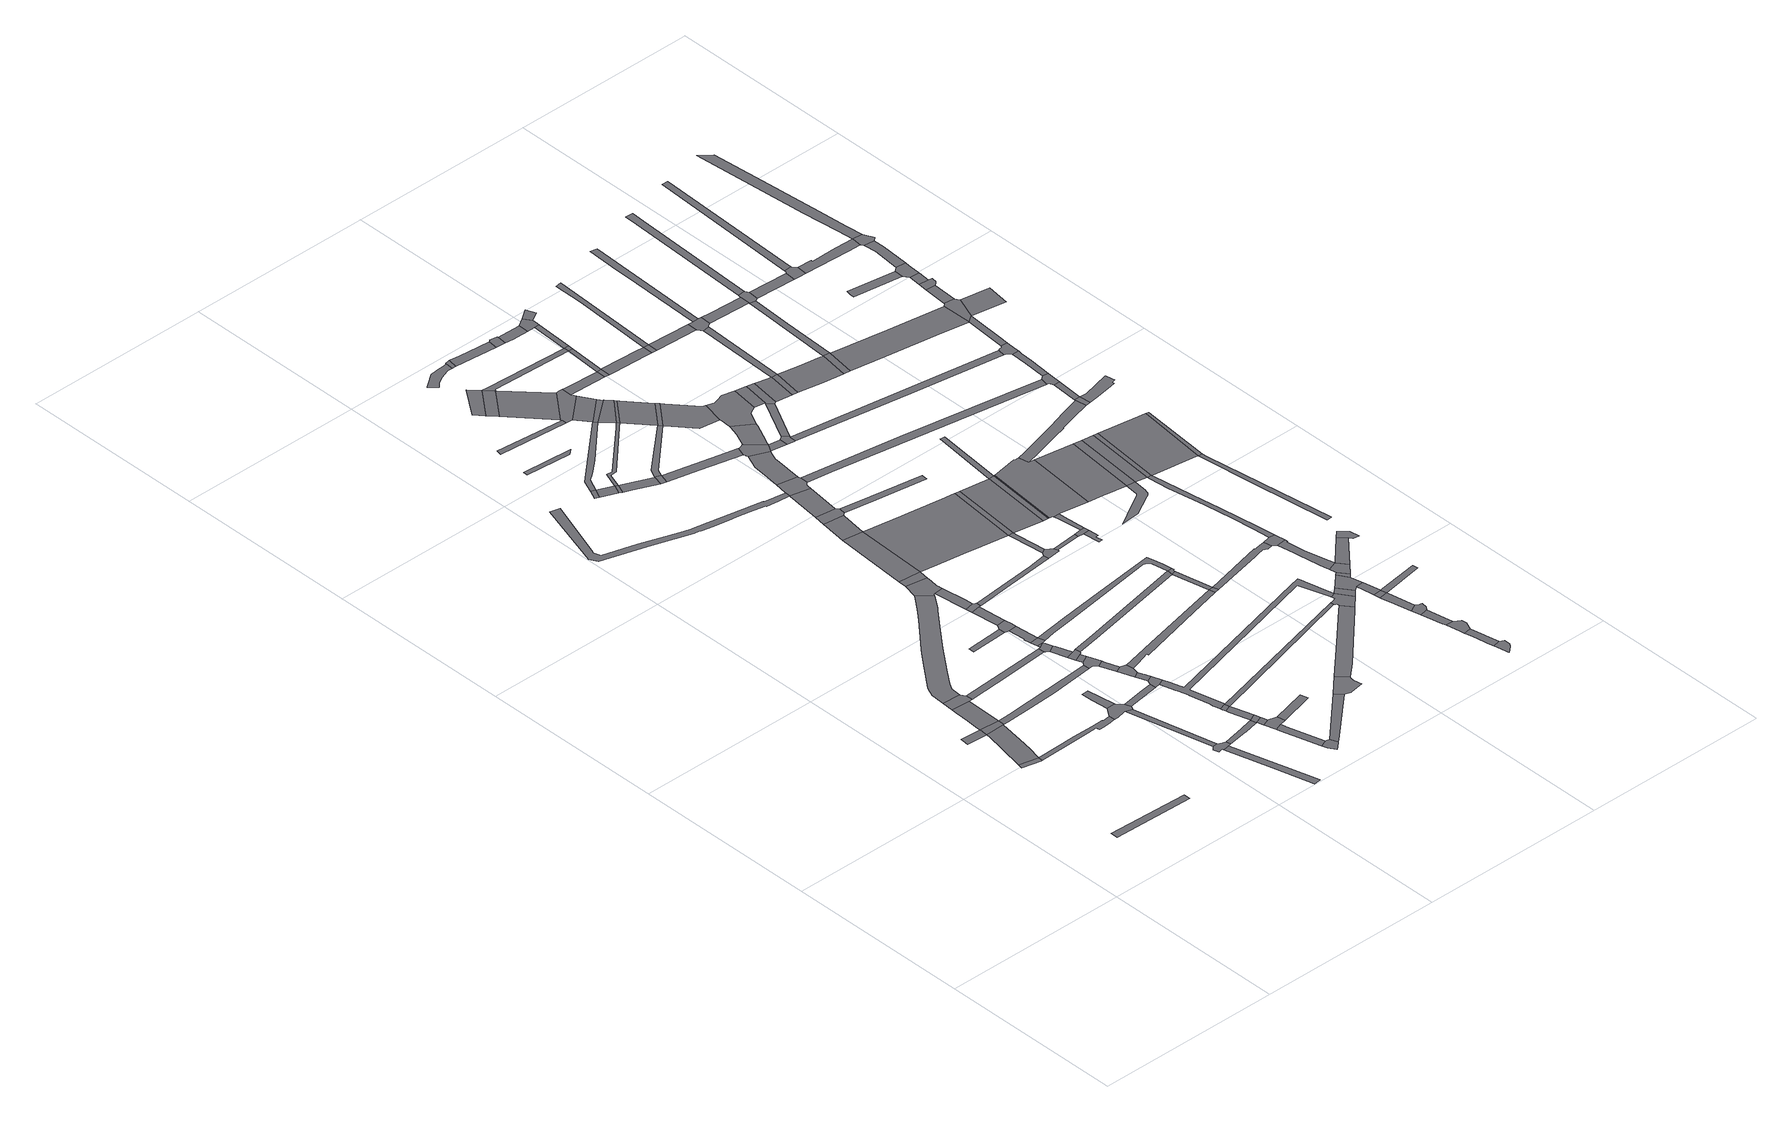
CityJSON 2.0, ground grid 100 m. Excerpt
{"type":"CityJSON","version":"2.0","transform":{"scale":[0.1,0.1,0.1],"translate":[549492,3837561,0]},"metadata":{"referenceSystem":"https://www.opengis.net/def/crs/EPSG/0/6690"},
"CityObjects":{
"road1":{"type":"Road","attributes":{"RoadStructureAttribute.sectionType":"1"},"geometry":[{"type":"MultiSurface","lod":"1","boundaries":[[[0,1,2,3,4]]]}]},
"road2":{"type":"Road","geometry":[{"type":"MultiSurface","lod":"1","boundaries":[[[5,6,7,8,9]]]}]},
"road3":{"type":"Road","attributes":{"RoadStructureAttribute.sectionType":"1"},"geometry":[{"type":"MultiSurface","lod":"1","boundaries":[[[10,11,12,13,14,15]]]}]},
"road4":{"type":"Road","attributes":{"RoadStructureAttribute.sectionType":"1"},"geometry":[{"type":"MultiSurface","lod":"1","boundaries":[[[16,17,18,19,14,20,21,22,23,5,9]]]}]},
"road5":{"type":"Road","geometry":[{"type":"MultiSurface","lod":"1","boundaries":[[[15,14,19,24,25]]]}]},
"road6":{"type":"Road","attributes":{"RoadStructureAttribute.sectionType":"1"},"geometry":[{"type":"MultiSurface","lod":"1","boundaries":[[[26,27,28,29,15,25,30]]]}]},
"road7":{"type":"Road","geometry":[{"type":"MultiSurface","lod":"1","boundaries":[[[31,26,30,32,33,34,35]]]}]},
"road8":{"type":"Road","attributes":{"RoadStructureAttribute.sectionType":"1"},"geometry":[{"type":"MultiSurface","lod":"1","boundaries":[[[36,37,38,39,40,41,9,8,42,43,44,45,46,47,48,49,50]]]}]},
"road9":{"type":"Road","attributes":{"RoadStructureAttribute.sectionType":"1"},"geometry":[{"type":"MultiSurface","lod":"1","boundaries":[[[51,52,53,54,25,24,55,56,57,58,59]]]}]},
"road10":{"type":"Road","attributes":{"RoadStructureAttribute.sectionType":"1"},"geometry":[{"type":"MultiSurface","lod":"1","boundaries":[[[60,34,33,61,62]]]}]},
"road11":{"type":"Road","attributes":{"RoadStructureAttribute.sectionType":"1"},"geometry":[{"type":"MultiSurface","lod":"1","boundaries":[[[63,64,65,66,67,68,69,70,71]]]}]},
"road12":{"type":"Road","geometry":[{"type":"MultiSurface","lod":"1","boundaries":[[[72,73,74,75,76,77,78,79,80,68,67,81,82]]]}]},
"road13":{"type":"Road","attributes":{"RoadStructureAttribute.sectionType":"1"},"geometry":[{"type":"MultiSurface","lod":"1","boundaries":[[[83,84,85,86,87,88,89,90,91,92,31,35,93,94,95,96,97,98,99,100]]]}]},
"road14":{"type":"Road","geometry":[{"type":"MultiSurface","lod":"1","boundaries":[[[101,102,36,50,103,104,105,106,107,108,109,110,111,112]]]}]},
"road15":{"type":"Road","attributes":{"RoadStructureAttribute.sectionType":"1"},"geometry":[{"type":"MultiSurface","lod":"1","boundaries":[[[105,113,75,74,106]]]}]},
"road16":{"type":"Road","geometry":[{"type":"MultiSurface","lod":"1","boundaries":[[[114,115,116,117,118,119,101,112]]]}]},
"road17":{"type":"Road","attributes":{"RoadStructureAttribute.sectionType":"1"},"geometry":[{"type":"MultiSurface","lod":"1","boundaries":[[[120,121,122,82,81,123,124,125,126,127]]]}]},
"road18":{"type":"Road","attributes":{"RoadStructureAttribute.sectionType":"1"},"geometry":[{"type":"MultiSurface","lod":"1","boundaries":[[[128,129,130,131,110,109,132,133]]]}]},
"road19":{"type":"Road","geometry":[{"type":"MultiSurface","lod":"1","boundaries":[[[134,135,136,137,138]]]}]},
"road20":{"type":"Road","geometry":[{"type":"MultiSurface","lod":"1","boundaries":[[[139,140,141,142]]]}]},
"road21":{"type":"Road","geometry":[{"type":"MultiSurface","lod":"1","boundaries":[[[143,144,145,146,60,62,147,148,149]]]}]},
"road22":{"type":"Road","attributes":{"RoadStructureAttribute.sectionType":"1"},"geometry":[{"type":"MultiSurface","lod":"1","boundaries":[[[145,150,146]]]}]},
"road23":{"type":"Road","attributes":{"RoadStructureAttribute.sectionType":"1"},"geometry":[{"type":"MultiSurface","lod":"1","boundaries":[[[151,152,153,154,155,156,157,158]]]}]},
"road24":{"type":"Road","geometry":[{"type":"MultiSurface","lod":"1","boundaries":[[[159,160,51,59,161,162,163,164]]]}]},
"road25":{"type":"Road","attributes":{"RoadStructureAttribute.sectionType":"1"},"geometry":[{"type":"MultiSurface","lod":"1","boundaries":[[[165,127,166,167,168]]]}]},
"road26":{"type":"Road","attributes":{"RoadStructureAttribute.sectionType":"1"},"geometry":[{"type":"MultiSurface","lod":"1","boundaries":[[[169,149,148,170,171]]]}]},
"road27":{"type":"Road","geometry":[{"type":"MultiSurface","lod":"1","boundaries":[[[172,120,127,165]]]}]},
"road28":{"type":"Road","attributes":{"RoadStructureAttribute.sectionType":"1"},"geometry":[{"type":"MultiSurface","lod":"1","boundaries":[[[173,174,160,159]]]}]},
"road29":{"type":"Road","attributes":{"RoadStructureAttribute.sectionType":"1"},"geometry":[{"type":"MultiSurface","lod":"1","boundaries":[[[175,176,177,178,179,180,120,172]]]}]},
"road30":{"type":"Road","geometry":[{"type":"MultiSurface","lod":"1","boundaries":[[[158,157,181,182,183,184,185]]]}]},
"road31":{"type":"Road","geometry":[{"type":"MultiSurface","lod":"1","boundaries":[[[186,187,188,177,176]]]}]},
"road32":{"type":"Road","geometry":[{"type":"MultiSurface","lod":"1","boundaries":[[[189,190,171,170,174,173,191,192]]]}]},
"road33":{"type":"Road","geometry":[{"type":"MultiSurface","lod":"1","boundaries":[[[193,194,150,145,195,196,197]]]}]},
"road34":{"type":"Road","attributes":{"RoadStructureAttribute.sectionType":"1"},"geometry":[{"type":"MultiSurface","lod":"1","boundaries":[[[198,164,163,199,200,201]]]}]},
"road35":{"type":"Road","attributes":{"RoadStructureAttribute.sectionType":"1"},"geometry":[{"type":"MultiSurface","lod":"1","boundaries":[[[202,203,204,142,141,205,206]]]}]},
"road36":{"type":"Road","geometry":[{"type":"MultiSurface","lod":"1","boundaries":[[[168,167,154,153,207,208]]]}]},
"road37":{"type":"Road","geometry":[{"type":"MultiSurface","lod":"1","boundaries":[[[209,210,211,212,128,133,213,214]]]}]},
"road38":{"type":"Road","geometry":[{"type":"MultiSurface","lod":"1","boundaries":[[[215,201,200,216,217,218,219,220,221]]]}]},
"road39":{"type":"Road","attributes":{"RoadStructureAttribute.sectionType":"1"},"geometry":[{"type":"MultiSurface","lod":"1","boundaries":[[[222,223,218,217,210,209]]]}]},
"road40":{"type":"Road","attributes":{"RoadStructureAttribute.sectionType":"1"},"geometry":[{"type":"MultiSurface","lod":"1","boundaries":[[[224,225,226,227,228,229,230,231,232,233,234,235,236,237,238,239,240,241,242,243,244,245,246,247,248,249,250,251,252,253,254,255,256]]]}]},
"road41":{"type":"Road","attributes":{"RoadStructureAttribute.sectionType":"1"},"geometry":[{"type":"MultiSurface","lod":"1","boundaries":[[[257,258,259,260,261,194,193]]]}]},
"road42":{"type":"Road","geometry":[{"type":"MultiSurface","lod":"1","boundaries":[[[262,263,264,134,138,258,257]]]}]},
"road43":{"type":"Road","geometry":[{"type":"MultiSurface","lod":"1","boundaries":[[[206,205,265,266]]]}]},
"road44":{"type":"Road","attributes":{"RoadStructureAttribute.sectionType":"1"},"geometry":[{"type":"MultiSurface","lod":"1","boundaries":[[[267,268,269,270,264,263]]]}]},
"road45":{"type":"Road","attributes":{"RoadStructureAttribute.sectionType":"1"},"geometry":[{"type":"MultiSurface","lod":"1","boundaries":[[[271,272,273,274]]]}]},
"road46":{"type":"Road","geometry":[{"type":"MultiSurface","lod":"1","boundaries":[[[275,276,277,269,268,278,279]]]}]},
"road47":{"type":"Road","geometry":[{"type":"MultiSurface","lod":"1","boundaries":[[[280,83,100,281,282,283,284,285,286,287,288,289]]]}]},
"road48":{"type":"Road","attributes":{"RoadStructureAttribute.sectionType":"1"},"geometry":[{"type":"MultiSurface","lod":"1","boundaries":[[[290,284,283,291,277,276]]]}]},
"road49":{"type":"Road","attributes":{"RoadStructureAttribute.sectionType":"1"},"geometry":[{"type":"MultiSurface","lod":"1","boundaries":[[[292,266,265,293,294,295]]]}]},
"road50":{"type":"Road","attributes":{"RoadStructureAttribute.sectionType":"1"},"geometry":[{"type":"MultiSurface","lod":"1","boundaries":[[[296,297,298,280,289,299]]]}]},
"road51":{"type":"Road","geometry":[{"type":"MultiSurface","lod":"1","boundaries":[[[300,301,208,207]]]}]},
"road52":{"type":"Road","attributes":{"RoadStructureAttribute.sectionType":"1"},"geometry":[{"type":"MultiSurface","lod":"1","boundaries":[[[302,185,184,303,304]]]}]},
"road53":{"type":"Road","attributes":{"RoadStructureAttribute.sectionType":"1"},"geometry":[{"type":"MultiSurface","lod":"1","boundaries":[[[305,306,307,308]]]}]},
"road54":{"type":"Road","geometry":[{"type":"MultiSurface","lod":"1","boundaries":[[[309,296,299,310]]]}]},
"road55":{"type":"Road","attributes":{"RoadStructureAttribute.sectionType":"1"},"geometry":[{"type":"MultiSurface","lod":"1","boundaries":[[[311,312,313,139,142,314,315,316,317,318]]]}]},
"road56":{"type":"Road","geometry":[{"type":"MultiSurface","lod":"1","boundaries":[[[319,295,294,320,321]]]}]},
"road57":{"type":"Road","attributes":{"RoadStructureAttribute.sectionType":"1"},"geometry":[{"type":"MultiSurface","lod":"1","boundaries":[[[322,323,324,325,206,266,326,327,328,329]]]}]},
"road58":{"type":"Road","attributes":{"RoadStructureAttribute.sectionType":"1"},"geometry":[{"type":"MultiSurface","lod":"1","boundaries":[[[330,331,332,333]]]}]},
"road59":{"type":"Road","attributes":{"RoadStructureAttribute.sectionType":"1"},"geometry":[{"type":"MultiSurface","lod":"1","boundaries":[[[334,309,310,335,336]]]}]},
"road60":{"type":"Road","geometry":[{"type":"MultiSurface","lod":"1","boundaries":[[[333,332,337,338]]]}]},
"road61":{"type":"Road","attributes":{"RoadStructureAttribute.sectionType":"1"},"geometry":[{"type":"MultiSurface","lod":"1","boundaries":[[[339,340,341,279,278,342,343]]]}]},
"road62":{"type":"Road","geometry":[{"type":"MultiSurface","lod":"1","boundaries":[[[344,345,334,336,346,347,348,349,350]]]}]},
"road63":{"type":"Road","attributes":{"RoadStructureAttribute.sectionType":"1"},"geometry":[{"type":"MultiSurface","lod":"1","boundaries":[[[351,352,353,354,355,356,357,358,359,360,361,362,363,364,365,366,367,368]]]}]},
"road64":{"type":"Road","attributes":{"RoadStructureAttribute.sectionType":"1"},"geometry":[{"type":"MultiSurface","lod":"1","boundaries":[[[369,370,371,372,373,221,220,374,375,376,377,378,379,380]]]}]},
"road65":{"type":"Road","attributes":{"RoadStructureAttribute.sectionType":"1"},"geometry":[{"type":"MultiSurface","lod":"1","boundaries":[[[381,382,319,321,383,384]]]}]},
"road66":{"type":"Road","attributes":{"RoadStructureAttribute.sectionType":"1"},"geometry":[{"type":"MultiSurface","lod":"1","boundaries":[[[385,386,189,192,387,388]]]}]},
"road67":{"type":"Road","attributes":{"RoadStructureAttribute.sectionType":"1"},"geometry":[{"type":"MultiSurface","lod":"1","boundaries":[[[389,390,338,337,391,392]]]}]},
"road68":{"type":"Road","attributes":{"RoadStructureAttribute.sectionType":"1"},"geometry":[{"type":"MultiSurface","lod":"1","boundaries":[[[393,394,395,321,320,396,397,398,399]]]}]},
"road69":{"type":"Road","attributes":{"RoadStructureAttribute.sectionType":"1"},"geometry":[{"type":"MultiSurface","lod":"1","boundaries":[[[241,400,401,344,350,402,403]]]}]},
"road70":{"type":"Road","geometry":[{"type":"MultiSurface","lod":"1","boundaries":[[[404,302,304,405,406,407,408,409,410,411,412,413,414]]]}]},
"road71":{"type":"Road","attributes":{"RoadStructureAttribute.sectionType":"1"},"geometry":[{"type":"MultiSurface","lod":"1","boundaries":[[[415,416,417,418,419,193,197,420,421,422,423,424,385,425]]]}]},
"road72":{"type":"Road","geometry":[{"type":"MultiSurface","lod":"1","boundaries":[[[426,242,241,403,427,428,429,430,431,432,433]]]}]},
"road73":{"type":"Road","attributes":{"RoadStructureAttribute.sectionType":"1"},"geometry":[{"type":"MultiSurface","lod":"1","boundaries":[[[434,186,176,435]]]}]},
"road74":{"type":"Road","geometry":[{"type":"MultiSurface","lod":"1","boundaries":[[[436,392,391,308,307,437,438,439,440,441]]]}]},
"road75":{"type":"Road","attributes":{"RoadStructureAttribute.sectionType":"1"},"geometry":[{"type":"MultiSurface","lod":"1","boundaries":[[[442,443,444,445,446,447,448,449,450,451,452,453,214,213,454,455,456,457,458,459,460,461,462,187,186,463,464,465,466,467,468,469,470]]]}]},
"road76":{"type":"Road","geometry":[{"type":"MultiSurface","lod":"1","boundaries":[[[471,472,351,368,473]]]}]},
"road77":{"type":"Road","attributes":{"function":"1"},"geometry":[{"type":"MultiSurface","lod":"1","boundaries":[[[474,475,476,310,299,477,478,479,480,481,482]]]}]},
"road78":{"type":"Road","attributes":{"RoadStructureAttribute.sectionType":"1"},"geometry":[{"type":"MultiSurface","lod":"1","boundaries":[[[438,437,311,483]]]}]},
"road79":{"type":"Road","geometry":[{"type":"MultiSurface","lod":"1","boundaries":[[[483,311,318,484]]]}]},
"road80":{"type":"Road","attributes":{"RoadStructureAttribute.sectionType":"1"},"geometry":[{"type":"MultiSurface","lod":"1","boundaries":[[[485,484,318,486,322,487]]]}]},
"road81":{"type":"Road","attributes":{"RoadStructureAttribute.sectionType":"1"},"geometry":[{"type":"MultiSurface","lod":"1","boundaries":[[[488,489,490,426,433,491,492,493,494]]]}]},
"road82":{"type":"Road","geometry":[{"type":"MultiSurface","lod":"1","boundaries":[[[487,322,329,495]]]}]},
"road83":{"type":"Road","attributes":{"RoadStructureAttribute.sectionType":"1"},"geometry":[{"type":"MultiSurface","lod":"1","boundaries":[[[496,495,329,381,497]]]}]},
"road84":{"type":"Road","attributes":{"RoadStructureAttribute.sectionType":"1"},"geometry":[{"type":"MultiSurface","lod":"1","boundaries":[[[498,499,471,473,500,501]]]}]},
"road85":{"type":"Road","attributes":{"RoadStructureAttribute.sectionType":"1"},"geometry":[{"type":"MultiSurface","lod":"1","boundaries":[[[502,333,338,503,504,505,506]]]}]},
"road86":{"type":"Road","geometry":[{"type":"MultiSurface","lod":"1","boundaries":[[[507,508,509,510,511,339,343,512,513,514]]]}]},
"road87":{"type":"Road","attributes":{"RoadStructureAttribute.sectionType":"1"},"geometry":[{"type":"MultiSurface","lod":"1","boundaries":[[[515,516,517,518,519,348,347]]]}]},
"road88":{"type":"Road","geometry":[{"type":"MultiSurface","lod":"1","boundaries":[[[520,521,522,399,398,523,524,488,494,525]]]}]},
"road89":{"type":"Road","attributes":{"RoadStructureAttribute.sectionType":"1"},"geometry":[{"type":"MultiSurface","lod":"1","boundaries":[[[526,527,510,509,528,529]]]}]},
"road90":{"type":"Road","geometry":[{"type":"MultiSurface","lod":"1","boundaries":[[[497,381,384,530]]]}]},
"road91":{"type":"Road","attributes":{"RoadStructureAttribute.sectionType":"1"},"geometry":[{"type":"MultiSurface","lod":"1","boundaries":[[[531,441,440,532,533,534]]]}]},
"road92":{"type":"Road","attributes":{"RoadStructureAttribute.sectionType":"1"},"geometry":[{"type":"MultiSurface","lod":"1","boundaries":[[[535,536,530,384,537,538,539,540]]]}]},
"road93":{"type":"Road","attributes":{"RoadStructureAttribute.sectionType":"1"},"geometry":[{"type":"MultiSurface","lod":"1","boundaries":[[[525,494,541,542,543]]]}]},
"road94":{"type":"Road","attributes":{"RoadStructureAttribute.sectionType":"1"},"geometry":[{"type":"MultiSurface","lod":"1","boundaries":[[[544,545,546,404,414,547,548,549]]]}]},
"road95":{"type":"Road","attributes":{"RoadStructureAttribute.sectionType":"1"},"geometry":[{"type":"MultiSurface","lod":"1","boundaries":[[[550,551,552,520,525,553,554,555,556,557]]]}]},
"road96":{"type":"Road","attributes":{"RoadStructureAttribute.sectionType":"1"},"geometry":[{"type":"MultiSurface","lod":"1","boundaries":[[[558,514,513,559]]]}]},
"road97":{"type":"Road","geometry":[{"type":"MultiSurface","lod":"1","boundaries":[[[482,481,526,529,560]]]}]},
"road98":{"type":"Road","geometry":[{"type":"MultiSurface","lod":"1","boundaries":[[[561,562,563,501,500,564,565,566]]]}]},
"road99":{"type":"Road","geometry":[{"type":"MultiSurface","lod":"1","boundaries":[[[567,369,380,568]]]}]},
"road100":{"type":"Road","attributes":{"RoadStructureAttribute.sectionType":"1"},"geometry":[{"type":"MultiSurface","lod":"1","boundaries":[[[569,388,369,567]]]}]},
"road101":{"type":"Road","geometry":[{"type":"MultiSurface","lod":"1","boundaries":[[[570,571,543,542,572,573,574,575]]]}]},
"road102":{"type":"Road","geometry":[{"type":"MultiSurface","lod":"1","boundaries":[[[576,577,425,385,388,569]]]}]},
"road103":{"type":"Road","geometry":[{"type":"MultiSurface","lod":"1","boundaries":[[[534,533,578,579]]]}]},
"road104":{"type":"Road","attributes":{"function":"1"},"geometry":[{"type":"MultiSurface","lod":"1","boundaries":[[[560,529,580,581,582]]]}]},
"road105":{"type":"Road","attributes":{"RoadStructureAttribute.sectionType":"1"},"geometry":[{"type":"MultiSurface","lod":"1","boundaries":[[[505,534,579,583]]]}]},
"road106":{"type":"Road","geometry":[{"type":"MultiSurface","lod":"1","boundaries":[[[584,585,586,587,588,589,590]]]}]},
"road107":{"type":"Road","geometry":[{"type":"MultiSurface","lod":"1","boundaries":[[[591,592,558,559,590,589]]]}]},
"road108":{"type":"Road","attributes":{"RoadStructureAttribute.sectionType":"1"},"geometry":[{"type":"MultiSurface","lod":"1","boundaries":[[[565,564,593,594,595]]]}]},
"road109":{"type":"Road","geometry":[{"type":"MultiSurface","lod":"1","boundaries":[[[596,597,598,540,539,599,550,557,600,601,602,603]]]}]},
"road110":{"type":"Road","attributes":{"RoadStructureAttribute.sectionType":"1"},"geometry":[{"type":"MultiSurface","lod":"1","boundaries":[[[604,605,592,591,606,607]]]}]},
"road111":{"type":"Road","geometry":[{"type":"MultiSurface","lod":"1","boundaries":[[[506,505,583,608]]]}]},
"road112":{"type":"Road","attributes":{"RoadStructureAttribute.sectionType":"1"},"geometry":[{"type":"MultiSurface","lod":"1","boundaries":[[[609,570,575,610]]]}]},
"road113":{"type":"Road","geometry":[{"type":"MultiSurface","lod":"1","boundaries":[[[611,582,581,612,613]]]}]},
"road114":{"type":"Road","attributes":{"RoadStructureAttribute.sectionType":"1"},"geometry":[{"type":"MultiSurface","lod":"1","boundaries":[[[614,506,608,615]]]}]},
"road115":{"type":"Road","attributes":{"RoadStructureAttribute.sectionType":"1"},"geometry":[{"type":"MultiSurface","lod":"1","boundaries":[[[616,617,579,578,618,619,620,621]]]}]},
"road116":{"type":"Road","geometry":[{"type":"MultiSurface","lod":"1","boundaries":[[[622,613,612,623]]]}]},
"road117":{"type":"Road","geometry":[{"type":"MultiSurface","lod":"1","boundaries":[[[624,595,594,625,614,615,626,627]]]}]},
"road118":{"type":"Road","attributes":{"RoadStructureAttribute.sectionType":"1"},"geometry":[{"type":"MultiSurface","lod":"1","boundaries":[[[603,602,628,629]]]}]},
"road119":{"type":"Road","attributes":{"RoadStructureAttribute.sectionType":"1"},"geometry":[{"type":"MultiSurface","lod":"1","boundaries":[[[630,631,632,633,634,567,568,635,636,637,638,639,640]]]}]},
"road120":{"type":"Road","geometry":[{"type":"MultiSurface","lod":"1","boundaries":[[[470,469,641,642,434,435,643,644,645,544,549,646]]]}]},
"road121":{"type":"Road","attributes":{"RoadStructureAttribute.sectionType":"1"},"geometry":[{"type":"MultiSurface","lod":"1","boundaries":[[[647,624,627,648]]]}]},
"road122":{"type":"Road","geometry":[{"type":"MultiSurface","lod":"1","boundaries":[[[629,628,609,610,649,650,651,652]]]}]},
"road123":{"type":"Road","attributes":{"RoadStructureAttribute.sectionType":"1"},"geometry":[{"type":"MultiSurface","lod":"1","boundaries":[[[653,654,655,622,623,656,604,607,657,658,659,660,661,662]]]}]},
"road124":{"type":"Road","attributes":{"RoadStructureAttribute.sectionType":"1"},"geometry":[{"type":"MultiSurface","lod":"1","boundaries":[[[663,470,646,664]]]}]},
"road125":{"type":"Road","geometry":[{"type":"MultiSurface","lod":"1","boundaries":[[[665,666,667,668,669,670,671,672,673]]]}]},
"road126":{"type":"Road","attributes":{"RoadStructureAttribute.sectionType":"1"},"geometry":[{"type":"MultiSurface","lod":"1","boundaries":[[[674,675,676,677,678,666,665]]]}]},
"road127":{"type":"Road","geometry":[{"type":"MultiSurface","lod":"1","boundaries":[[[621,620,679,680]]]}]},
"road128":{"type":"Road","attributes":{"RoadStructureAttribute.sectionType":"1"},"geometry":[{"type":"MultiSurface","lod":"1","boundaries":[[[681,682,683,611,613]]]}]},
"road129":{"type":"Road","attributes":{"RoadStructureAttribute.sectionType":"1"},"geometry":[{"type":"MultiSurface","lod":"1","boundaries":[[[684,685,652,651,686,687]]]}]},
"road130":{"type":"Road","geometry":[{"type":"MultiSurface","lod":"1","boundaries":[[[688,689,675,674,690,691,692,693]]]}]},
"road131":{"type":"Road","attributes":{"RoadStructureAttribute.sectionType":"1"},"geometry":[{"type":"MultiSurface","lod":"1","boundaries":[[[694,695,696,697,688,693]]]}]},
"road132":{"type":"Road","attributes":{"RoadStructureAttribute.sectionType":"1"},"geometry":[{"type":"MultiSurface","lod":"1","boundaries":[[[698,699,700,701,702,703,704,705]]]}]},
"road133":{"type":"Road","geometry":[{"type":"MultiSurface","lod":"1","boundaries":[[[706,707,705,704,696,695,708,709,710]]]}]},
"road134":{"type":"Road","attributes":{"RoadStructureAttribute.sectionType":"1"},"geometry":[{"type":"MultiSurface","lod":"1","boundaries":[[[711,712,713,714,663,664,715,716,717,718,719]]]}]},
"road135":{"type":"Road","geometry":[{"type":"MultiSurface","lod":"1","boundaries":[[[720,721,701,700]]]}]},
"road136":{"type":"Road","attributes":{"RoadStructureAttribute.sectionType":"1"},"geometry":[{"type":"MultiSurface","lod":"1","boundaries":[[[722,718,717,723,724,725,721,720]]]}]},
"road137":{"type":"Road","geometry":[{"type":"MultiSurface","lod":"1","boundaries":[[[687,686,726,727]]]}]},
"road138":{"type":"Road","attributes":{"RoadStructureAttribute.sectionType":"1"},"geometry":[{"type":"MultiSurface","lod":"1","boundaries":[[[728,729,730,731,732,733,734,735,736,737,738,739,740,741]]]}]},
"road139":{"type":"Road","attributes":{"RoadStructureAttribute.sectionType":"1"},"geometry":[{"type":"MultiSurface","lod":"1","boundaries":[[[742,743,431,430,744,745,746,747]]]}]},
"road140":{"type":"Road","geometry":[{"type":"MultiSurface","lod":"1","boundaries":[[[748,711,719,749]]]}]},
"road141":{"type":"Road","attributes":{"RoadStructureAttribute.sectionType":"1"},"geometry":[{"type":"MultiSurface","lod":"1","boundaries":[[[750,751,752,621,680]]]}]},
"road142":{"type":"Road","attributes":{"RoadStructureAttribute.sectionType":"1"},"geometry":[{"type":"MultiSurface","lod":"1","boundaries":[[[753,680,679,754,755,756]]]}]},
"road143":{"type":"Road","geometry":[{"type":"MultiSurface","lod":"1","boundaries":[[[757,758,759,748,749,760]]]}]},
"road144":{"type":"Road","attributes":{"RoadStructureAttribute.sectionType":"1"},"geometry":[{"type":"MultiSurface","lod":"1","boundaries":[[[761,762,763,764,765,766,767,768,769,770,771,772,758,757]]]}]},
"road145":{"type":"Road","geometry":[{"type":"MultiSurface","lod":"1","boundaries":[[[773,630,640,767,766,774,775]]]}]},
"road146":{"type":"Road","geometry":[{"type":"MultiSurface","lod":"1","boundaries":[[[660,659,776,777,728,778]]]}]},
"road147":{"type":"Road","attributes":{"RoadStructureAttribute.sectionType":"1"},"geometry":[{"type":"MultiSurface","lod":"1","boundaries":[[[779,780,687,727]]]}]},
"road148":{"type":"Road","attributes":{"RoadStructureAttribute.sectionType":"1"},"geometry":[{"type":"MultiSurface","lod":"1","boundaries":[[[781,782,720,700,783,784]]]}]},
"road149":{"type":"Road","attributes":{"RoadStructureAttribute.sectionType":"1"},"geometry":[{"type":"MultiSurface","lod":"1","boundaries":[[[785,786,787,727,726,788,789,790]]]}]},
"road150":{"type":"Road","attributes":{"RoadStructureAttribute.sectionType":"1"},"geometry":[{"type":"MultiSurface","lod":"1","boundaries":[[[791,792,793,794,795,796,797,773,775,798,799,800,801,802,803]]]}]},
"road151":{"type":"Road","attributes":{"RoadStructureAttribute.sectionType":"1"},"geometry":[{"type":"MultiSurface","lod":"1","boundaries":[[[804,805,806,807,757,760,808,809]]]}]},
"road152":{"type":"Road","attributes":{"RoadStructureAttribute.sectionType":"1"},"geometry":[{"type":"MultiSurface","lod":"1","boundaries":[[[810,811,574,573,812,813,814]]]}]},
"road153":{"type":"Road","geometry":[{"type":"MultiSurface","lod":"1","boundaries":[[[756,755,815,816,817,780,779,818,819,820,821,822,823]]]}]},
"road154":{"type":"Road","geometry":[{"type":"MultiSurface","lod":"1","boundaries":[[[778,728,741,824]]]}]},
"road155":{"type":"Road","geometry":[{"type":"MultiSurface","lod":"1","boundaries":[[[790,789,825,826,827]]]}]},
"road156":{"type":"Road","attributes":{"RoadStructureAttribute.sectionType":"1"},"geometry":[{"type":"MultiSurface","lod":"1","boundaries":[[[824,741,828,829]]]}]},
"road157":{"type":"Road","attributes":{"RoadStructureAttribute.sectionType":"1"},"geometry":[{"type":"MultiSurface","lod":"1","boundaries":[[[830,804,809,831,832,833]]]}]},
"road158":{"type":"Road","attributes":{"RoadStructureAttribute.sectionType":"1"},"geometry":[{"type":"MultiSurface","lod":"1","boundaries":[[[834,835,836,837,838,839,662,661,840,841,842,843,844,845]]]}]},
"road159":{"type":"Road","geometry":[{"type":"MultiSurface","lod":"1","boundaries":[[[829,828,791,803,846]]]}]},
"road160":{"type":"Road","attributes":{"RoadStructureAttribute.sectionType":"1"},"geometry":[{"type":"MultiSurface","lod":"1","boundaries":[[[847,848,849,823,822,850]]]}]},
"road161":{"type":"Road","attributes":{"RoadStructureAttribute.sectionType":"1"},"geometry":[{"type":"MultiSurface","lod":"1","boundaries":[[[851,820,819,852,853]]]}]},
"road162":{"type":"Road","attributes":{"RoadStructureAttribute.sectionType":"1"},"geometry":[{"type":"MultiSurface","lod":"1","boundaries":[[[854,855,790,827,856,857]]]}]},
"road163":{"type":"Road","attributes":{"RoadStructureAttribute.sectionType":"1"},"geometry":[{"type":"MultiSurface","lod":"1","boundaries":[[[858,859,860,861,862,863,864,865]]]}]},
"road164":{"type":"Road","attributes":{"RoadStructureAttribute.sectionType":"1"},"geometry":[{"type":"MultiSurface","lod":"1","boundaries":[[[866,846,803,867,868,869,870,871]]]}]},
"road165":{"type":"Road","geometry":[{"type":"MultiSurface","lod":"1","boundaries":[[[872,873,874,875,876,853,852,854,857,877,878,879]]]}]},
"road166":{"type":"Road","attributes":{"RoadStructureAttribute.sectionType":"1"},"geometry":[{"type":"MultiSurface","lod":"1","boundaries":[[[880,881,826,825,882,883,884,885,886]]]}]},
"road167":{"type":"Road","geometry":[{"type":"MultiSurface","lod":"1","boundaries":[[[871,870,858,865,887]]]}]},
"road168":{"type":"Road","geometry":[{"type":"MultiSurface","lod":"1","boundaries":[[[888,889,834,845,890]]]}]},
"road169":{"type":"Road","attributes":{"RoadStructureAttribute.sectionType":"1"},"geometry":[{"type":"MultiSurface","lod":"1","boundaries":[[[891,889,888,892]]]}]},
"road170":{"type":"Road","attributes":{"RoadStructureAttribute.sectionType":"1"},"geometry":[{"type":"MultiSurface","lod":"1","boundaries":[[[879,878,893,894]]]}]},
"road171":{"type":"Road","attributes":{"RoadStructureAttribute.sectionType":"1"},"geometry":[{"type":"MultiSurface","lod":"1","boundaries":[[[895,896,875,874,897,898]]]}]},
"road172":{"type":"Road","geometry":[{"type":"MultiSurface","lod":"1","boundaries":[[[899,747,746,900,901,891,892,902,903,904]]]}]},
"road173":{"type":"Road","attributes":{"RoadStructureAttribute.sectionType":"1"},"geometry":[{"type":"MultiSurface","lod":"1","boundaries":[[[905,906,907,908,888,890,909,910,911,912,913]]]}]},
"road174":{"type":"Road","attributes":{"RoadStructureAttribute.sectionType":"1"},"geometry":[{"type":"MultiSurface","lod":"1","boundaries":[[[914,915,916,899,904,917,918,919]]]}]},
"road175":{"type":"Road","geometry":[{"type":"MultiSurface","lod":"1","boundaries":[[[920,921,922,923,814,813,924,925,914,919,926,927]]]}]},
"road176":{"type":"Road","geometry":[{"type":"MultiSurface","lod":"1","boundaries":[[[928,929,930,931,932,894,893,933,934,935]]]}]},
"road177":{"type":"Road","attributes":{"RoadStructureAttribute.sectionType":"1"},"geometry":[{"type":"MultiSurface","lod":"1","boundaries":[[[936,937,938,885,920,927]]]}]},
"road178":{"type":"Road","attributes":{"RoadStructureAttribute.sectionType":"1"},"geometry":[{"type":"MultiSurface","lod":"1","boundaries":[[[939,940,941,942,943]]]}]},
"road179":{"type":"Road","geometry":[{"type":"MultiSurface","lod":"1","boundaries":[[[944,945,886,885,938,946,947,948,949,950]]]}]},
"road180":{"type":"Road","attributes":{"RoadStructureAttribute.sectionType":"1"},"geometry":[{"type":"MultiSurface","lod":"1","boundaries":[[[951,930,929,952,953]]]}]},
"road181":{"type":"Road","attributes":{"RoadStructureAttribute.sectionType":"1"},"geometry":[{"type":"MultiSurface","lod":"1","boundaries":[[[954,955,956,957,935,934,958,959,960]]]}]},
"road182":{"type":"Road","attributes":{"RoadStructureAttribute.sectionType":"1"},"geometry":[{"type":"MultiSurface","lod":"1","boundaries":[[[961,944,950,962]]]}]},
"road183":{"type":"Road","attributes":{"RoadStructureAttribute.sectionType":"1"},"geometry":[{"type":"MultiSurface","lod":"1","boundaries":[[[946,938,963,964,965,966]]]}]},
"road184":{"type":"Road","geometry":[{"type":"MultiSurface","lod":"1","boundaries":[[[967,961,962,968,969,970,971]]]}]},
"road185":{"type":"Road","attributes":{"RoadStructureAttribute.sectionType":"1"},"geometry":[{"type":"MultiSurface","lod":"1","boundaries":[[[972,967,971,973,974]]]}]},
"road186":{"type":"Road","geometry":[{"type":"MultiSurface","lod":"1","boundaries":[[[975,943,942,972,974,976,977,978]]]}]},
"road187":{"type":"Road","attributes":{"RoadStructureAttribute.sectionType":"1"},"geometry":[{"type":"MultiSurface","lod":"1","boundaries":[[[979,980,975,978,981,982]]]}]},
"road188":{"type":"Road","geometry":[{"type":"MultiSurface","lod":"1","boundaries":[[[960,959,979,982,983,984]]]}]},
"road189":{"type":"Road","attributes":{"RoadStructureAttribute.sectionType":"1"},"geometry":[{"type":"MultiSurface","lod":"1","boundaries":[[[985,986,987,988,960,984,989,990,991,992,993]]]}]}
},
"vertices":[
[744,311,0],[744,328,0],[744,346,0],[308,361,0],[309,321,0],
[357,1016,0],[352,990,0],[454,969,0],[457,969,0],[459,995,0],
[319,1331,0],[300,1332,0],[297,1286,0],[350,1282,0],[408,1278,0],[410,1324,0],
[461,1002,0],[476,1069,0],[491,1153,0],[512,1281,0],[407,1269,0],[406,1266,0],[406,1261,0],[385,1152,0],
[515,1281,0],[516,1317,0],
[422,1519,0],[421,1492,0],[416,1412,0],[411,1341,0],[520,1513,0],
[426,1584,0],[531,1514,0],[542,1515,0],[539,1554,0],[523,1578,0],
[901,1003,0],[900,1002,0],[859,996,0],[857,1002,0],[795,1001,0],[684,999,0],[667,974,0],[746,976,0],[799,980,0],[801,969,0],[802,960,0],[831,961,0],[861,963,0],[893,966,0],[904,968,0],
[1078,1356,0],[943,1347,0],[616,1323,0],[611,1323,0],[543,1283,0],[690,1290,0],[787,1295,0],[838,1299,0],[1081,1323,0],
[1017,1585,0],[789,1533,0],[1019,1551,0],
[1263,12,0],[1263,13,0],[1218,184,0],[1203,239,0],[1140,475,0],[1105,466,0],[1169,219,0],[1225,3,0],[1264,9,0],
[1127,513,0],[1125,514,0],[1112,519,0],[1087,519,0],[1082,513,0],[1075,506,0],[1069,499,0],[1077,470,0],[1102,477,0],[1157,478,0],[1152,502,0],
[883,2255,0],[826,2176,0],[773,2111,0],[633,1945,0],[612,1919,0],[547,1834,0],[482,1749,0],[456,1715,0],[452,1708,0],[431,1659,0],[528,1634,0],[547,1670,0],[599,1739,0],[707,1884,0],[807,2010,0],[884,2104,0],[894,2116,0],[948,2193,0],
[934,1050,0],[921,1030,0],[925,970,0],[968,978,0],[977,980,0],[1012,966,0],[1018,976,0],[1023,985,0],[1025,989,0],[1012,1019,0],[1001,1031,0],[982,1051,0],
[978,978,0],
[969,1145,0],[960,1206,0],[943,1205,0],[925,1205,0],[925,1204,0],[929,1141,0],
[1342,546,0],[1331,543,0],[1273,529,0],[1207,488,0],[1250,495,0],[1273,499,0],[1337,511,0],[1350,513,0],
[1197,1048,0],[1141,1040,0],[1036,1023,0],[1016,1020,0],[1121,1004,0],[1201,1017,0],
[988,1813,0],[789,1798,0],[789,1783,0],[790,1768,0],[990,1780,0],
[362,3818,0],[340,3768,0],[360,3759,0],[385,3809,0],
[1073,1573,0],[1065,1593,0],[1061,1605,0],[1029,1586,0],[1024,1547,0],[1039,1538,0],[1078,1559,0],
[1027,1603,0],
[1424,405,0],[1424,408,0],[1418,430,0],[1380,414,0],[1385,397,0],[1403,334,0],[1444,189,0],[1481,205,0],
[1135,1396,0],[1091,1374,0],[1091,1324,0],[1100,1325,0],[1125,1308,0],[1159,1325,0],
[1390,529,0],[1352,513,0],[1361,479,0],[1399,495,0],
[1082,1548,0],[1067,1451,0],[1112,1464,0],
[1380,563,0],
[1124,1426,0],[1081,1407,0],
[1352,664,0],[1346,686,0],[1309,671,0],[1313,654,0],[1338,561,0],[1342,549,0],
[1453,158,0],[1476,120,0],[1487,130,0],[1517,158,0],[1501,197,0],
[1340,711,0],[1302,699,0],[1304,688,0],
[1132,1468,0],[1121,1465,0],[1130,1432,0],[1135,1440,0],
[1071,1648,0],[1021,1642,0],[1064,1606,0],[1076,1610,0],[1081,1612,0],
[1162,1315,0],[1127,1303,0],[1155,1222,0],[1188,1239,0],
[456,3778,0],[398,3803,0],[392,3806,0],[444,3723,0],[467,3773,0],
[1455,440,0],[1447,482,0],
[1243,1090,0],[1210,1074,0],[1208,1071,0],[1200,1052,0],[1226,1021,0],[1260,1037,0],
[1190,1238,0],[1177,1160,0],[1185,1137,0],[1218,1155,0],[1218,1158,0],[1225,1188,0],[1220,1228,0],
[1232,1121,0],[1229,1122,0],
[122,3831,0],[20,3497,0],[8,3455,0],[28,3413,0],[84,3396,0],[235,3351,0],[284,3336,0],[485,3272,0],[509,3267,0],[520,3264,0],[585,3250,0],[682,3234,0],[693,3232,0],[777,3218,0],[860,3199,0],[860,3196,0],[921,3187,0],[987,3179,0],[991,3210,0],[871,3227,0],[872,3232,0],[799,3248,0],[772,3253,0],[585,3288,0],[491,3306,0],[445,3321,0],[324,3361,0],[248,3387,0],[68,3438,0],[67,3441,0],[55,3476,0],[58,3484,0],[174,3819,0],
[1059,1777,0],[1011,1773,0],[1014,1739,0],[1020,1683,0],[1016,1678,0],
[1056,1808,0],[1052,1844,0],[1003,1840,0],
[461,3715,0],[483,3767,0],
[1039,1991,0],[1038,1996,0],[987,1987,0],[1002,1851,0],
[482,4082,0],[511,4108,0],[241,4128,0],[239,4102,0],
[1042,2025,0],[1033,2032,0],[983,2023,0],[1049,1997,0],[1047,2021,0],
[903,2335,0],[954,2203,0],[957,2206,0],[961,2206,0],[1011,2210,0],[1009,2228,0],[1009,2230,0],[1007,2243,0],[1012,2284,0],[1016,2314,0],
[1028,2075,0],[961,2204,0],
[503,3758,0],[506,3696,0],[629,3643,0],[643,3697,0],
[904,2378,0],[904,2377,0],[904,2354,0],[1023,2367,0],
[1644,490,0],[1633,531,0],
[1745,434,0],[1529,168,0],[1780,399,0],
[264,4325,0],[258,4295,0],[633,4264,0],[634,4291,0],
[933,2777,0],[1042,2761,0],
[725,4190,0],[724,4188,0],[391,3889,0],[419,3882,0],[444,3900,0],[471,3920,0],[533,3973,0],[738,4170,0],
[644,3698,0],[660,3636,0],[672,3687,0],
[796,4110,0],[770,4085,0],[531,3858,0],[499,3860,0],[509,3843,0],[544,3845,0],[780,4075,0],[806,4100,0],
[475,4750,0],[366,4598,0],[407,4551,0],[523,4700,0],
[953,2923,0],[1063,2904,0],[1063,2909,0],
[447,4507,0],[564,4657,0],
[1509,2073,0],[1411,2059,0],[1258,2043,0],[1258,2019,0],[1512,2046,0],
[962,2985,0],[957,2953,0],[1071,2915,0],[1078,2921,0],[1083,2956,0],[1080,2959,0],[1070,2970,0],
[543,4953,0],[538,4952,0],[536,4952,0],[503,4949,0],[499,4949,0],[441,4944,0],[371,4894,0],[365,4888,0],[362,4886,0],[401,4849,0],[421,4869,0],[449,4887,0],[481,4902,0],[507,4910,0],[516,4912,0],[528,4912,0],[534,4912,0],[538,4911,0],
[1873,1379,0],[1418,1274,0],[1411,1272,0],[1266,1238,0],[1222,1229,0],[1266,1200,0],[1342,1224,0],[1343,1220,0],[1345,1214,0],[1420,1233,0],[1714,1308,0],[1881,1347,0],
[917,3969,0],[667,3747,0],[688,3724,0],[933,3952,0],
[1836,1609,0],[1263,1494,0],[1263,1465,0],[1834,1579,0],
[752,4460,0],[568,4653,0],[628,4298,0],[753,4459,0],
[964,3620,0],[764,3666,0],[677,3686,0],[694,3627,0],[827,3597,0],[1045,3545,0],[1064,3597,0],
[986,3175,0],[965,3008,0],[1071,2974,0],[1095,3158,0],
[1839,526,0],[1785,397,0],[1795,393,0],[1814,388,0],[1816,387,0],[1891,400,0],[1882,450,0],[1883,453,0],[1885,465,0],[1886,467,0],[1889,475,0],
[1855,1664,0],[1842,1727,0],[1837,1749,0],[1502,1708,0],[1261,1675,0],[1146,1625,0],[1262,1642,0],[1790,1721,0],[1807,1713,0],[1820,1696,0],[1864,1613,0],
[1000,3280,0],[1098,3180,0],[1100,3189,0],[1108,3197,0],[1113,3201,0],[1116,3246,0],[1112,3246,0],[1109,3259,0],
[2204,936,0],[2207,918,0],
[778,4458,0],[667,4262,0],[803,4380,0],[797,4390,0],[789,4403,0],[790,4458,0],
[2263,979,0],[2227,1133,0],[2223,1153,0],[2220,1168,0],[2215,1167,0],[2173,1157,0],[1294,929,0],[1291,940,0],[1290,943,0],[1273,998,0],[1269,1012,0],[1268,1015,0],[1251,939,0],[1254,928,0],[1268,873,0],[1269,868,0],[1292,759,0],[1293,744,0],[1293,743,0],[1293,741,0],[1298,718,0],[1340,714,0],[1339,719,0],[1301,897,0],[1300,900,0],[2185,1135,0],[2234,972,0],[2236,966,0],[2264,976,0],
[570,4963,0],[543,4957,0],[561,4910,0],
[1470,2697,0],[1290,2723,0],[1251,2729,0],[1115,2353,0],[1255,2332,0],[1310,2324,0],[1493,2296,0],[1499,2295,0],[1538,2687,0],
[851,4300,0],
[868,4273,0],
[872,4274,0],[744,4164,0],[901,4240,0],
[1055,3522,0],[1021,3443,0],[1010,3350,0],[1127,3398,0],[1130,3428,0],[1147,3470,0],[1154,3482,0],
[910,4229,0],
[917,4221,0],[1021,4100,0],
[628,4956,0],[576,4962,0],[791,4890,0],[795,4940,0],
[561,4698,0],[570,4663,0],[573,4666,0],[1008,4647,0],[1008,4675,0],
[1564,2091,0],[1554,2100,0],[1546,2106,0],[1521,2093,0],[1515,2083,0],[1586,2054,0],[1586,2064,0],[1576,2081,0],
[1249,2894,0],[1521,2850,0],[1523,2868,0],[1526,2885,0],[1249,2930,0],
[1098,3605,0],[1074,3597,0],[1071,3596,0],[1050,3535,0],[1051,3532,0],[1177,3523,0],
[1499,2292,0],[1502,2263,0],[1529,2259,0],[1526,2291,0],
[1036,4082,0],
[811,4457,0],[835,4401,0],[993,4394,0],[995,4448,0],
[1161,3936,0],[1050,4067,0],[938,3945,0],[1039,3825,0],[1148,3808,0],[1177,3930,0],
[1162,3481,0],[1243,3468,0],[1243,3513,0],
[2218,895,0],[2193,871,0],[2021,704,0],[1964,540,0],[2243,821,0],[2262,841,0],
[1149,3743,0],[1146,3734,0],[1128,3677,0],[1181,3530,0],[1185,3540,0],[1192,3555,0],[1242,3661,0],[1248,3676,0],
[1720,2096,0],[1721,2075,0],
[1565,2683,0],
[808,4952,0],[805,4948,0],[803,4943,0],[843,4885,0],[848,4936,0],[848,4945,0],
[1900,1384,0],[1908,1353,0],
[1858,1584,0],
[1264,3528,0],[1261,3525,0],[1283,3462,0],[1287,3461,0],[1290,3498,0],[1293,3504,0],
[1856,1596,0],[1866,1599,0],
[1018,4393,0],[1021,4448,0],
[1533,2290,0],[1687,2267,0],[1726,2659,0],
[1032,4646,0],
[1760,1978,0],[1771,1979,0],[1782,1981,0],[1777,2018,0],[1792,2018,0],[1788,2073,0],[1751,2070,0],
[1785,2102,0],[1762,2100,0],
[886,4881,0],[975,4880,0],[975,4934,0],
[1279,3935,0],[1239,3922,0],[1219,3916,0],[1151,3804,0],[1268,3717,0],[1282,3749,0],[1324,3769,0],[1346,3921,0],
[1742,2255,0],[1746,2228,0],[1776,2224,0],[1774,2254,0],
[1034,4673,0],
[1380,3753,0],[1410,3728,0],
[1726,2661,0],[1715,2263,0],[1755,2660,0],
[1019,4880,0],[1046,4879,0],
[1234,4438,0],[1028,4448,0],[1047,4391,0],[1234,4383,0],[1270,4381,0],[1273,4436,0],
[1761,2661,0],[1721,2262,0],
[1020,4964,0],[1012,4880,0],[1047,4897,0],[1048,4923,0],
[1384,3761,0],[1405,3908,0],
[2297,1471,0],[2285,1468,0],[2231,1461,0],[2231,1464,0],[2185,1453,0],[2058,1389,0],[2193,1418,0],[2221,1425,0],[2253,1431,0],[2278,1421,0],[2303,1426,0],
[2242,945,0],[2218,939,0],[2213,914,0],[2215,913,0],[2218,905,0],[2318,897,0],
[1076,5003,0],[1097,4953,0],
[1411,3728,0],[1415,3730,0],[1423,3735,0],[1447,3899,0],
[1917,2682,0],[1908,2680,0],[1901,2687,0],[1742,2259,0],[1775,2254,0],[1778,2254,0],[1930,2231,0],[1969,2623,0],[1938,2628,0],[1930,2684,0],
[2295,1005,0],[2347,927,0],
[2557,208,0],[2517,200,0],[2530,138,0],[2532,126,0],[2533,119,0],[2565,145,0],[2568,148,0],[2578,162,0],[2580,197,0],
[2526,366,0],[2486,359,0],[2489,342,0],[2499,291,0],[2510,233,0],
[1298,4380,0],[1300,4435,0],
[1794,3023,0],[1782,3025,0],[1769,3027,0],
[1532,3881,0],[1521,3883,0],[1511,3721,0],[1536,3880,0],
[2467,461,0],[2482,382,0],[2544,407,0],[2545,409,0],[2542,439,0],[2508,459,0],
[2503,485,0],[2480,602,0],[2438,593,0],[2463,477,0],
[2467,668,0],[2439,815,0],[2438,817,0],[2392,810,0],[2394,799,0],[2408,735,0],[2427,646,0],[2467,665,0],
[2492,653,0],[2482,655,0],[2492,617,0],[2495,621,0],[2500,651,0],
[2364,1072,0],[2356,1064,0],[2321,1030,0],[2314,1024,0],[2355,933,0],[2365,941,0],[2373,947,0],[2413,949,0],[2400,1015,0],
[2432,851,0],[2387,844,0],
[2432,853,0],[2374,942,0],[2378,911,0],[2385,857,0],
[1543,3716,0],[1568,3878,0],
[2138,2200,0],[2129,2128,0],[2127,2122,0],[2122,2116,0],[1992,2040,0],[1929,2003,0],[2031,2014,0],[2148,2077,0],[2158,2082,0],[2165,2089,0],[2169,2095,0],[2173,2105,0],[2176,2119,0],[2186,2193,0],
[1653,3164,0],[1246,3226,0],[1246,3181,0],[1378,3161,0],[2397,2996,0],[2404,3037,0],
[2377,1084,0],[2417,1033,0],
[1332,5041,0],[1299,5038,0],[1298,4878,0],
[1306,4435,0],[1310,4379,0],[1532,4369,0],[1535,4424,0],
[2422,1139,0],[2373,1120,0],[2378,1091,0],[2463,1085,0],
[2421,1144,0],[2414,1172,0],[2386,1304,0],[2373,1402,0],[2379,1403,0],[2377,1417,0],[2326,1410,0],[2340,1319,0],[2347,1279,0],[2352,1243,0],[2363,1172,0],[2370,1133,0],
[2338,1479,0],[2369,1476,0],[2369,1477,0],
[2032,2216,0],[2033,2215,0],[2178,2592,0],
[1588,4348,0],[1551,4340,0],
[2663,887,0],[2447,854,0],[2455,820,0],[2668,858,0],
[1811,3837,0],[1800,3839,0],[1683,3857,0],[1680,3694,0],[1788,3677,0],[1813,3837,0],
[2249,2180,0],[2250,2171,0],[2261,2058,0],[2291,1886,0],[2295,1849,0],[2316,1695,0],[2330,1576,0],[2356,1575,0],[2328,1792,0],[2320,1852,0],[2315,1889,0],[2274,2166,0],[2272,2179,0],
[2556,1272,0],[2488,1205,0],[2434,1151,0],[2428,1145,0],[2553,1188,0],[2594,1234,0],
[1915,3404,0],[1293,3497,0],[1910,3364,0],[2407,3287,0],[2414,3329,0],
[1538,4363,0],[1546,4353,0],[1549,4346,0],[1589,4351,0],[1610,4365,0],[1613,4421,0],[1600,4422,0],[1595,4422,0],[1565,4423,0],
[2224,2585,0],
[1824,3672,0],[1849,3830,0],[1849,3833,0],
[2249,2183,0],[2288,2576,0],
[2590,1306,0],[2609,1217,0],[2640,1213,0],[2631,1264,0],
[2409,2820,0],[2406,2819,0],[2306,2790,0],[2199,2758,0],[2049,2714,0],[1976,2693,0],[2021,2649,0],[2157,2686,0],[2225,2704,0],[2224,2709,0],[2320,2733,0],[2418,2759,0],
[2312,2572,0],
[1588,5120,0],[1580,4935,0],[1577,4805,0],[1626,5114,0],
[1673,4418,0],[1844,4354,0],[1845,4410,0],
[1843,4350,0],[1839,4256,0],[1863,4126,0],[1876,4344,0],
[2525,2139,0],[2529,2110,0],[2563,1816,0],[2618,1398,0],[2645,1399,0],[2645,1401,0],[2551,2107,0],[2547,2138,0],
[2533,2539,0],[2277,2179,0],[2281,2178,0],[2514,2144,0],[2525,2142,0],[2572,2533,0],
[1890,4420,0],[1888,4424,0],[1885,4429,0],[1846,4425,0],[1846,4422,0],[1880,4345,0],[1893,4352,0],[1897,4408,0],
[2158,3781,0],[1860,3828,0],[2013,3642,0],[2319,3595,0],[2461,3572,0],[2463,3572,0],[2461,3734,0],
[2586,2531,0],
[2440,2826,0],[2409,2824,0],[2447,2763,0],
[2417,2969,0],[2451,2967,0],
[2111,4342,0],[2114,4399,0],
[1880,5198,0],[1877,5124,0],[1917,5123,0],[1920,5196,0],
[2426,3052,0],[2409,2994,0],[2412,2986,0],[2452,2982,0],[2456,3022,0],[2458,3051,0],
[2632,2860,0],[2631,2860,0],[2481,2825,0],[2445,2826,0],[2502,2772,0],[2599,2787,0],[2621,2791,0],[2619,2804,0],[2640,2809,0],
[2439,3264,0],[2435,3172,0],[2426,3053,0],[2468,3172,0],[2473,3242,0],[2475,3263,0],
[2446,3344,0],[2440,3336,0],[2438,3334,0],[2426,3332,0],[2424,3284,0],[2434,3272,0],[2478,3303,0],[2481,3342,0],
[2164,4419,0],[2163,4421,0],[2123,4418,0],[2123,4416,0],[2123,4408,0],[2140,4341,0],[2180,4339,0],[2183,4395,0],
[2484,3388,0],[2498,3570,0],[2500,3598,0],
[2220,4113,0],[2217,4089,0],[2213,4063,0],[2478,4025,0],[2482,4075,0],
[2477,3749,0],[2476,3747,0],[2548,3720,0],[2538,3733,0],[2536,3735,0],[2530,3742,0],[2531,3743,0],
[2167,5264,0],[2163,4423,0],[2200,5263,0],
[2413,4385,0],[2384,4385,0],[2264,4384,0],[2263,4393,0],[2429,4328,0],[2502,4325,0],[2508,4382,0],
[2488,3880,0],[2541,3876,0],
[2514,3596,0],[2687,3569,0],[2686,3568,0],[2706,3695,0],
[2492,3930,0],[2553,3888,0],[2560,3895,0],[2565,3922,0],[2547,3925,0],
[2498,3996,0],[2545,3926,0],[2550,3992,0],
[2506,4094,0],[2551,4003,0],[2555,4051,0],[2559,4089,0],
[2514,4312,0],[2519,4243,0],[2571,4248,0],[2568,4304,0],
[2588,4322,0],[2561,4376,0],
[2428,5315,0],[2452,5026,0],[2480,4672,0],[2500,4472,0],[2553,4462,0],[2553,4468,0],[2536,4672,0],[2507,5017,0],[2487,5265,0]
]}
